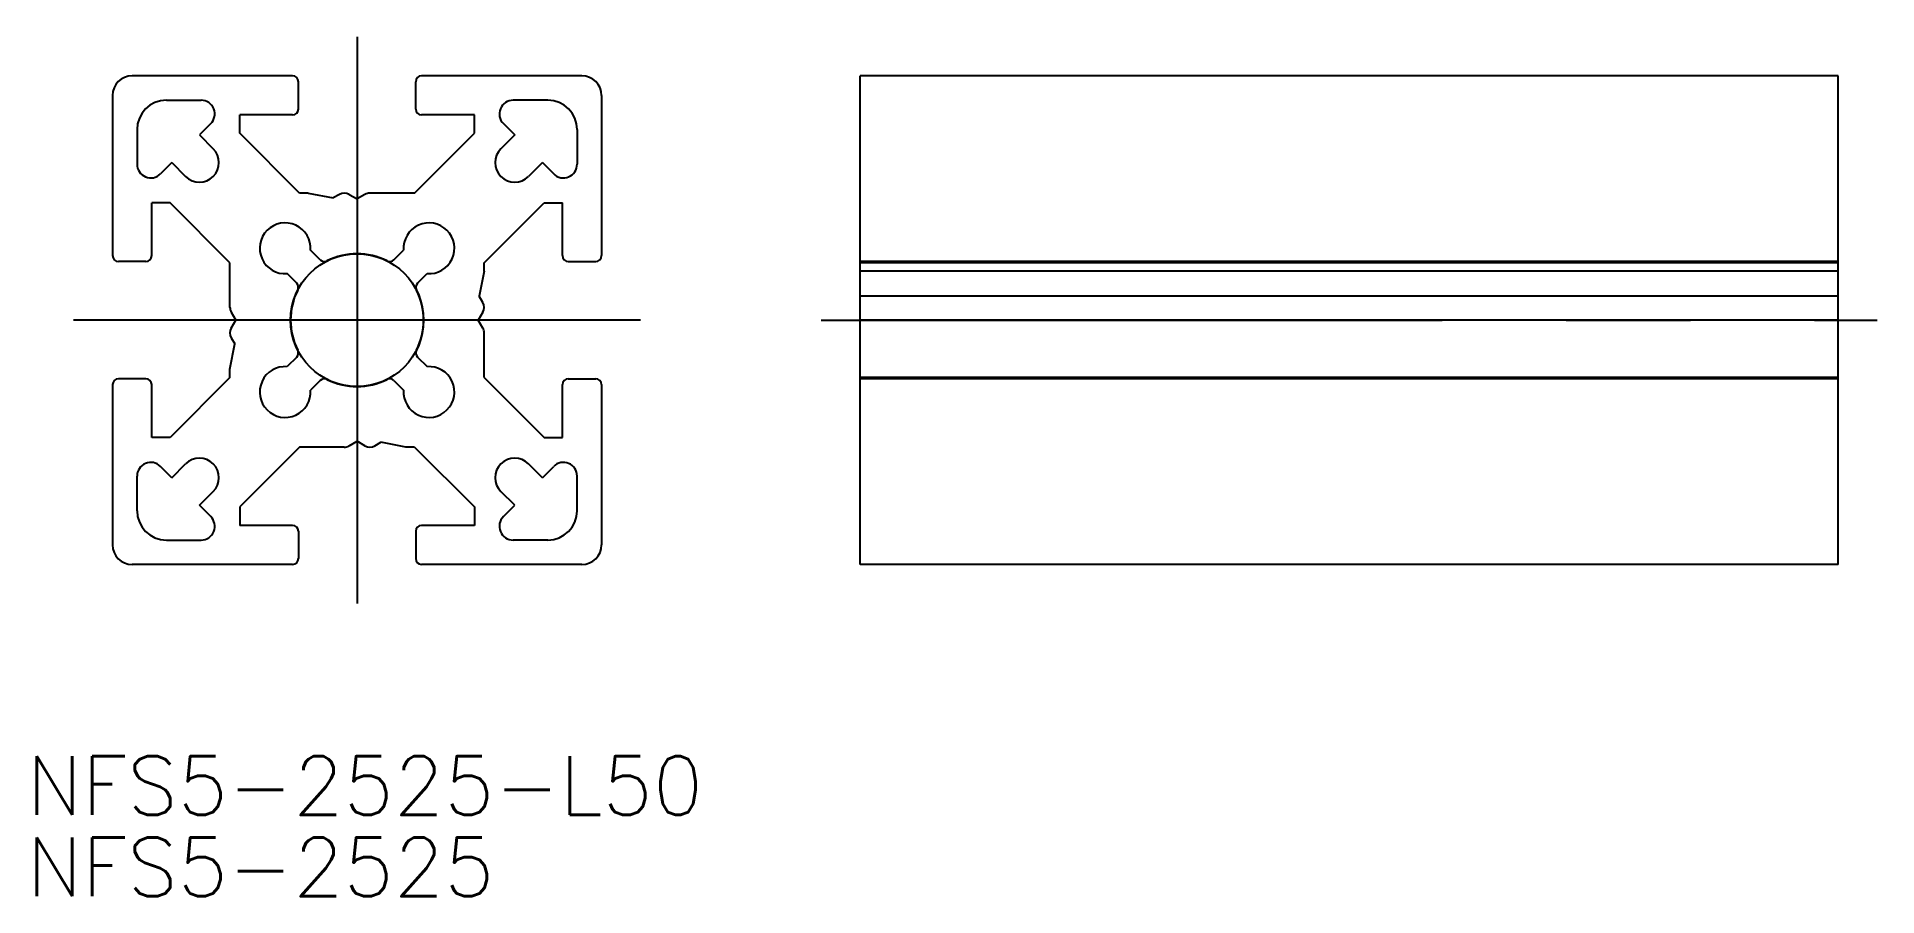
# Model space of a CAD drawing. Extents: x -16.4 to 77.7, y -29.5 to 14.5.
import ezdxf

# ---------------------------------------------------------------- set-up
doc = ezdxf.new("R2010")
doc.units = 0
doc.linetypes.add('CENTER', pattern=[50.8, 31.75, -6.35, 6.35, -6.35])
doc.linetypes.add('PHANTOM', pattern=[63.5, 31.75, -6.35, 6.35, -6.35, 6.35, -6.35])
doc.layers.get('0').update_dxf_attribs({"linetype": 'CONTINUOUS'})
doc.layers.add('CENTER', color=1, linetype='CENTER')
doc.styles.get("Standard").update_dxf_attribs({"font": 'txt.shx', "height": 3, "bigfont": 'bigfont.shx'})

# ---------------------------------------------------------------- blocks, each defined once
blk = doc.blocks.new('*U3')
at = {"color": 7, "linetype": 'CONTINUOUS'}
blk.add_text('NFS5-2525-L50', height=3, dxfattribs=at).set_placement((-16.89, -25.317))
blk = doc.blocks.new('*U4')
at = {"color": 7, "linetype": 'CONTINUOUS'}
blk.add_text('NFS5-2525', height=3, dxfattribs=at).set_placement((-16.89, -29.478))

msp = doc.modelspace()

# ---------------------------------------------------------------- linework, layer by layer
at = {"color": 7, "linetype": 'CONTINUOUS'}
for p, q in [((-3.3, 12.5), (-11.5, 12.5)), ((11.5, 12.5), (3.3, 12.5)), ((75.724, 12.5), (25.724, 12.5)), ((25.724, -12.5), (25.724, 12.5)), ((75.724, -12.5), (75.724, 12.5)), ((-12.5, 11.5), (-12.5, 3.3)), ((-3, 10.8), (-3, 12.2)), ((3, 10.8), (3, 12.2)), ((12.5, 11.5), (12.5, 3.3)), ((-9.75, 11.25), (-7.976, 11.25)), ((-3.3, 10.5), (-6, 10.5)), ((-6, 9.561), (-6, 10.5)), ((6, 10.5), (3.3, 10.5)), ((6, 9.561), (6, 10.5)), ((9.75, 11.25), (7.976, 11.25)), ((-11.25, 9.75), (-11.25, 7.976)), ((-7.481, 10.055), (-8.061, 9.475)), ((-8.061, 9.475), (-7.354, 8.768)), ((-2.939, 6.5), (-6, 9.561)), ((2.939, 6.5), (6, 9.561)), ((8.061, 9.475), (7.354, 8.768)), ((7.481, 10.055), (8.061, 9.475)), ((11.25, 9.75), (11.25, 7.976)), ((-9.475, 8.061), (-10.055, 7.481)), ((-9.475, 8.061), (-8.768, 7.354)), ((9.475, 8.061), (8.768, 7.354)), ((9.475, 8.061), (10.055, 7.481)), ((-10.5, 3.3), (-10.5, 6)), ((-9.561, 6), (-10.5, 6)), ((-6.5, 2.939), (-9.561, 6)), ((-2.5, 6.5), (-2.939, 6.5)), ((-2.5, 6.5), (-1.219, 6.251)), ((-0.904, 6.433), (-1.219, 6.251)), ((-0.404, 6.433), (0, 6.2)), ((0.404, 6.433), (0, 6.2)), ((2.939, 6.5), (0.654, 6.5)), ((6.5, 2.939), (9.561, 6)), ((9.561, 6), (10.5, 6)), ((10.5, 3.3), (10.5, 6)), ((-10.8, 3), (-12.2, 3)), ((-6.5, 0.654), (-6.5, 2.939)), ((-1.886, 3.088), (-2.38, 3.582)), ((1.886, 3.088), (2.38, 3.582)), ((6.5, 2.5), (6.5, 2.939)), ((10.8, 3), (12.2, 3)), ((75.724, 3), (25.724, 3)), ((75.724, 2.939), (25.724, 2.939)), ((-3.088, 1.886), (-3.582, 2.38)), ((3.088, 1.886), (3.582, 2.38)), ((6.5, 2.5), (6.251, 1.219)), ((75.724, 2.5), (25.724, 2.5)), ((6.433, 0.904), (6.251, 1.219)), ((75.724, 1.219), (25.724, 1.219)), ((-6.433, 0.404), (-6.2, 0)), ((-6.433, -0.404), (-6.2, 0)), ((6.433, 0.404), (6.2, 0)), ((6.433, -0.404), (6.2, 0)), ((75.724, 0), (25.724, 0)), ((-6.433, -0.904), (-6.251, -1.219)), ((6.5, -2.939), (6.5, -0.654)), ((-6.5, -2.5), (-6.251, -1.219)), ((-6.5, -2.939), (-6.5, -2.5)), ((-3.088, -1.886), (-3.582, -2.38)), ((3.088, -1.886), (3.582, -2.38)), ((-12.5, -3.3), (-12.5, -11.5)), ((-10.8, -3), (-12.2, -3)), ((-10.5, -6), (-10.5, -3.3)), ((-6.5, -2.939), (-9.561, -6)), ((-1.886, -3.088), (-2.38, -3.582)), ((1.886, -3.088), (2.38, -3.582)), ((6.5, -2.939), (9.561, -6)), ((10.5, -6), (10.5, -3.3)), ((10.8, -3), (12.2, -3)), ((12.5, -3.3), (12.5, -11.5)), ((75.724, -2.939), (25.724, -2.939)), ((75.724, -3), (25.724, -3)), ((-9.561, -6), (-10.5, -6)), ((-2.939, -6.5), (-6, -9.561)), ((-0.654, -6.5), (-2.939, -6.5)), ((-0.404, -6.433), (0, -6.2)), ((0.404, -6.433), (0, -6.2)), ((0.904, -6.433), (1.219, -6.251)), ((2.5, -6.5), (1.219, -6.251)), ((2.939, -6.5), (2.5, -6.5)), ((2.939, -6.5), (6, -9.561)), ((9.561, -6), (10.5, -6)), ((-9.475, -8.061), (-10.055, -7.481)), ((-9.475, -8.061), (-8.768, -7.354)), ((9.475, -8.061), (8.768, -7.354)), ((9.475, -8.061), (10.055, -7.481)), ((-11.25, -9.75), (-11.25, -7.976)), ((11.25, -9.75), (11.25, -7.976)), ((-8.061, -9.475), (-7.354, -8.768)), ((8.061, -9.475), (7.354, -8.768)), ((-7.481, -10.055), (-8.061, -9.475)), ((-6, -9.561), (-6, -10.5)), ((6, -9.561), (6, -10.5)), ((7.481, -10.055), (8.061, -9.475)), ((-9.75, -11.25), (-7.976, -11.25)), ((-3.3, -10.5), (-6, -10.5)), ((-3, -10.8), (-3, -12.2)), ((3, -10.8), (3, -12.2)), ((6, -10.5), (3.3, -10.5)), ((9.75, -11.25), (7.976, -11.25)), ((-3.3, -12.5), (-11.5, -12.5)), ((11.5, -12.5), (3.3, -12.5)), ((75.724, -12.5), (25.724, -12.5))]:
    msp.add_line(p, q, dxfattribs=at)
at = {"color": 3, "linetype": 'PHANTOM'}
msp.add_circle((0, 0), 3.4, dxfattribs=at)
at = {"color": 7, "linetype": 'CONTINUOUS'}
for centre, radius, start, end in [((-11.5, 11.5), 1, 90, 180), ((-3.3, 12.2), 0.3, 0, 90), ((3.3, 12.2), 0.3, 90, 180), ((11.5, 11.5), 1, 0, 90), ((-9.75, 9.75), 1.5, 90, 180), ((-7.976, 10.55), 0.7, 315, 90), ((-3.3, 10.8), 0.3, 270, 0), ((3.3, 10.8), 0.3, 180, 270), ((7.976, 10.55), 0.7, 90, 225), ((9.75, 9.75), 1.5, 0, 90), ((-8.061, 8.061), 1, 225, 45), ((8.061, 8.061), 1, 135, 315), ((-10.55, 7.976), 0.7, 180, 315), ((10.55, 7.976), 0.7, 225, 0), ((-0.654, 6), 0.5, 60, 120), ((0.654, 6), 0.5, 90, 120), ((-3.677, 3.677), 1.3, 355.83222, 274.16778), ((3.677, 3.677), 1.3, 265.83222, 184.16778), ((-12.2, 3.3), 0.3, 180, 270), ((-10.8, 3.3), 0.3, 270, 0), ((-1.674, 3.3), 0.3, 225, 296.8919), ((0, 0), 3.4, 63.1081, 116.8919), ((1.674, 3.3), 0.3, 243.1081, 315), ((10.8, 3.3), 0.3, 180, 270), ((12.2, 3.3), 0.3, 270, 0), ((-3.3, 1.674), 0.3, 333.1081, 45), ((3.3, 1.674), 0.3, 135, 206.8919), ((0, 0), 3.4, 153.1081, 206.8919), ((0, 0), 3.4, 333.1081, 26.8919), ((-6, 0.654), 0.5, 180, 210), ((6, 0.654), 0.5, 330, 30), ((-6, -0.654), 0.5, 150, 210), ((6, -0.654), 0.5, 0, 30), ((-3.3, -1.674), 0.3, 315, 26.8919), ((3.3, -1.674), 0.3, 153.1081, 225), ((-3.677, -3.677), 1.3, 85.83222, 4.16778), ((3.677, -3.677), 1.3, 175.83222, 94.16778), ((-12.2, -3.3), 0.3, 90, 180), ((-10.8, -3.3), 0.3, 0, 90), ((-1.674, -3.3), 0.3, 63.1081, 135), ((0, 0), 3.4, 243.1081, 296.8919), ((1.674, -3.3), 0.3, 45, 116.8919), ((10.8, -3.3), 0.3, 90, 180), ((12.2, -3.3), 0.3, 0, 90), ((-0.654, -6), 0.5, 270, 300), ((0.654, -6), 0.5, 240, 300), ((-10.55, -7.976), 0.7, 45, 180), ((-8.061, -8.061), 1, 315, 135), ((8.061, -8.061), 1, 45, 225), ((10.55, -7.976), 0.7, 0, 135), ((-9.75, -9.75), 1.5, 180, 270), ((-7.976, -10.55), 0.7, 270, 45), ((7.976, -10.55), 0.7, 135, 270), ((9.75, -9.75), 1.5, 270, 0), ((-3.3, -10.8), 0.3, 0, 90), ((3.3, -10.8), 0.3, 90, 180), ((-11.5, -11.5), 1, 180, 270), ((-3.3, -12.2), 0.3, 270, 0), ((3.3, -12.2), 0.3, 180, 270), ((11.5, -11.5), 1, 270, 0)]:
    msp.add_arc(centre, radius, start, end, dxfattribs=at)
at = {"layer": 'CENTER', "color": 1, "linetype": 'CENTER'}
for p, q in [((0, 14.5), (0, -14.5)), ((14.5, 0), (-14.5, 0)), ((23.724, 0), (77.724, 0))]:
    msp.add_line(p, q, dxfattribs=at)

# ---------------------------------------------------------------- block references
at = {"color": 7, "linetype": 'CONTINUOUS'}
for name in ['*U3', '*U4']:
    msp.add_blockref(name, (0, 0), dxfattribs=at)

doc.saveas('drawing.dxf')
